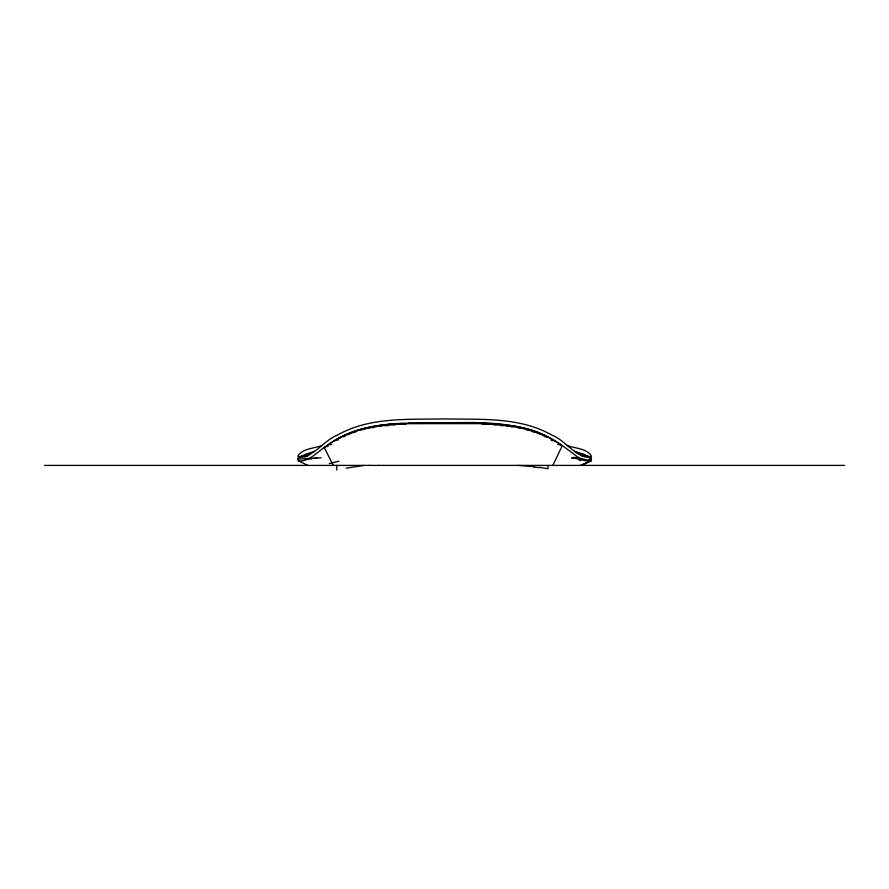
<?xml version="1.0" encoding="UTF-8"?>
<svg xmlns="http://www.w3.org/2000/svg" width="889" height="889" viewBox="0 0 889 889"><rect width="100%" height="100%" fill="white"/><g stroke="black" fill="none" stroke-linecap="round" stroke-linejoin="round"><path stroke-width="1.33" d="M548.057 465.403L548.057 468.747L539.245 467.303M552.858 465.403L562.204 445.745C517.731 413.941 459.924 424.486 408.618 423.275M298.371 458.424L298.071 460.669L307.905 465.403M298.148 457.791L297.782 458.657L298.571 459.091M299.093 457.702L304.994 454.501L314.495 451.368M298.637 457.446L311.194 453.212M581.517 465.403L591.241 460.658L580.828 465.403L591.241 460.658L590.952 458.424M590.718 460.991C581.373 462.091 574.25 453.679 567.015 449.078C551.547 437.066 533.244 428.62 513.742 426.12C479.871 421.33 445.522 423.131 411.44 423.086C380.959 423.308 348.832 427.998 324.329 447.7L333.319 465.403M322.229 445.433C314.473 448.512 302.049 448.334 297.782 456.313C312.806 459.157 323.707 440.244 337.109 435.266C369.58 416.641 408.584 419.73 444.633 418.897C480.66 419.708 519.654 416.619 552.125 435.232C565.548 440.233 576.472 459.135 591.529 456.313C587.262 448.334 574.839 448.512 567.082 445.433M298.615 459.102L321.185 457.802M346.177 468.203L363.779 465.425M402.817 423.531C376.58 424.486 349.21 428.998 327.708 445.178C318.34 450.445 310.25 461.791 298.593 460.991M369.246 465.403L369.857 465.392M416.608 423.008L474.604 423.008M398.35 423.653L491.195 423.653M389.249 424.309L405.973 424.309M482.16 424.309L499.851 424.309M382.981 424.964L395.216 424.964M493.606 424.964L506.163 424.964M378.192 425.62L388.193 425.62M500.763 425.62L511.308 425.62M374.047 426.264L381.37 426.264M506.674 426.264L515.242 426.264M370.402 426.92L376.303 426.92M511.286 426.92L518.898 426.92M367.357 427.576L373.524 427.576M516.831 427.576L521.943 427.576M364.501 428.22L369.635 428.22M519.032 428.22L524.866 428.22M361.99 428.876L365.979 428.876M523.31 428.876L527.266 428.876M359.723 429.531L363.768 429.531M525.577 429.531L529.666 429.531M357.456 430.176L361.123 430.176M527.31 430.176L531.866 430.176M355.556 430.832L357.756 430.832M530.855 430.832L533.689 430.832M353.811 431.487L356.356 431.487M531.6 431.487L535.522 431.487M352.066 432.143L355.322 432.143M533.433 432.143L537.356 432.143M350.344 432.787L352.922 432.787M536.389 432.787L538.901 432.787M348.866 433.443L350.866 433.443M538.101 433.443L540.434 433.443M347.399 434.099L349.655 434.099M539.612 434.099L541.968 434.099M345.932 434.743L348.432 434.743M542.079 434.743L543.401 434.743M344.543 435.399L345.332 435.399M542.423 435.399L544.724 435.399M343.265 436.055L345.399 436.055M543.768 436.055L546.057 436.055M341.987 436.699L344.376 436.699M544.724 436.699L547.38 436.699M546.591 437.355L548.602 437.355M339.509 438.01L340.376 438.01M336.075 439.966L338.465 439.966M551.002 439.966L553.202 439.966M334.986 440.622L335.642 440.622M551.802 440.622L554.236 440.622M328.941 444.533L331.608 444.533M557.848 444.533L560.448 444.533M560.137 445.189L561.415 445.189M326.019 446.489L328.108 446.489M578.917 453.668L579.739 453.668M307.416 454.312L310.15 454.312M579.228 454.312L581.917 454.312M305.26 454.968L309.161 454.968M580.106 454.968L584.106 454.968L590.329 457.346M303.116 455.624L307.283 455.624M582.428 455.624L586.207 455.624M301.104 456.279L307.805 456.279M581.706 456.279L588.218 456.279M299.593 456.924L305.56 456.924M584.273 456.924L589.64 456.924M314.073 458.235L317.262 458.235M571.849 458.235L575.983 458.235M591.174 458.235C589.251 463.336 576.128 455.324 571.905 457.946M306.616 458.88L311.783 458.88M576.328 458.88L582.351 458.88M589.374 458.88L591.552 458.88M580.261 459.535L585.273 459.535M589.518 459.535L590.829 459.535M578.928 460.191L579.617 460.191M580.339 460.191L581.339 460.191M584.329 460.191L585.384 460.191M44.45 465.403L844.55 465.403M378.458 465.392L379.081 465.403M518.654 465.414L534.422 466.714M574.827 451.368L584.329 454.501L590.218 457.702M575.205 452.357L584.084 454.968M590.729 457.613L591.396 458.213M336.787 465.403L336.787 470.103M534.211 467.081A145.94 95.079 -22.4 0 1 539.034 467.647M329.274 463.558A253.032 132.439 11.3 0 1 338.887 461.291"/></g></svg>
